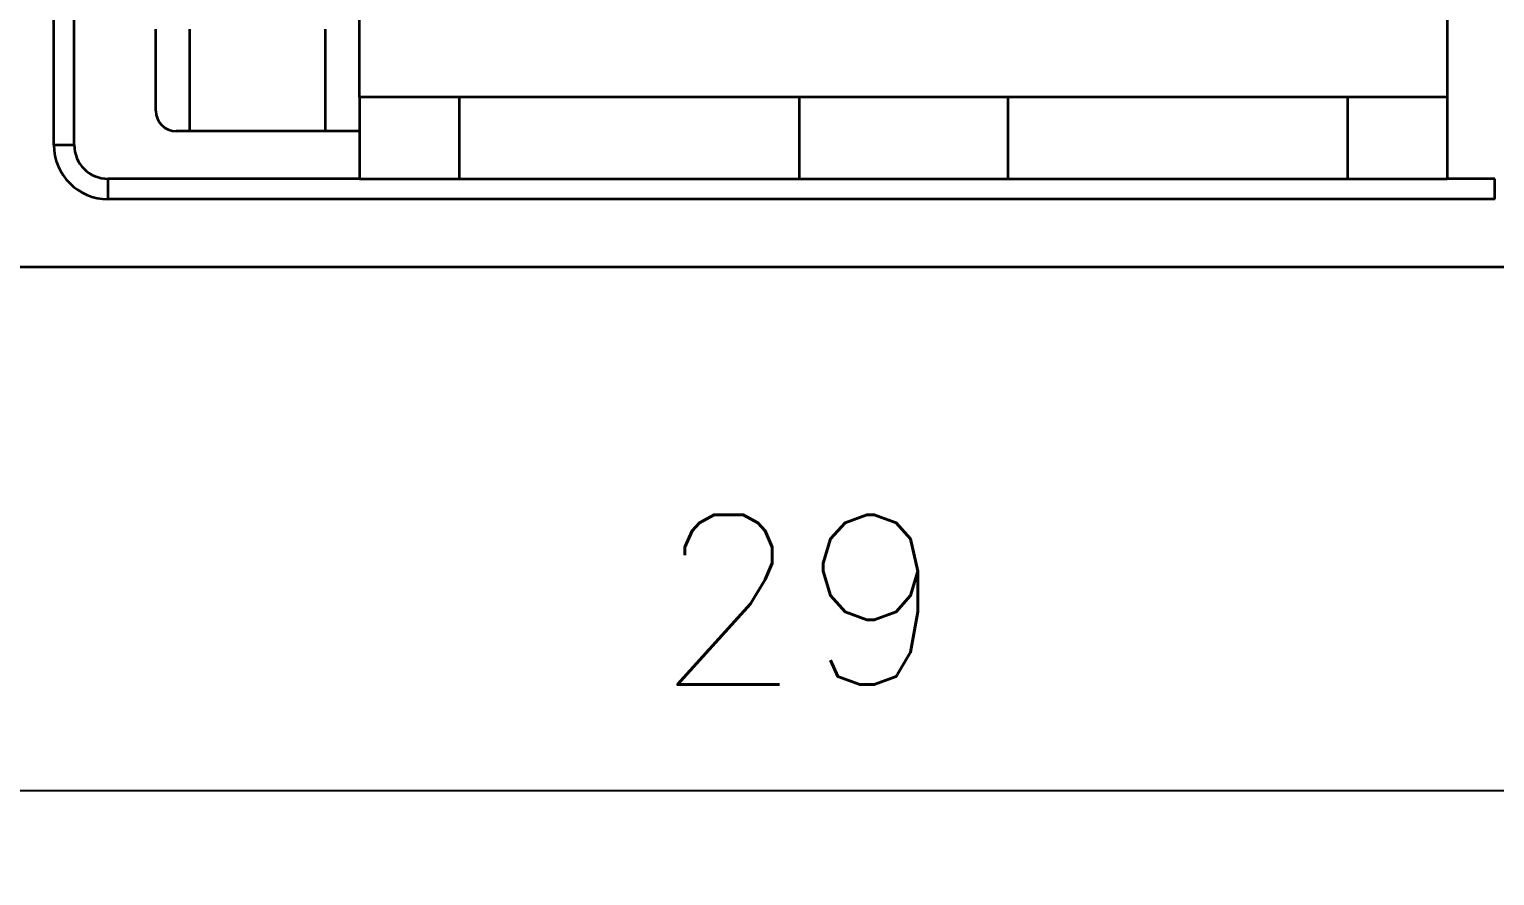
# Model space of a CAD drawing. Header units: millimetres. Extents: x -148 to 148, y -105 to 105.
# Drawn here: x -98.42 to -76.86, y 1.88 to 14.33 of the extents above; entities that cross this region are included whole.
import ezdxf

# ---------------------------------------------------------------- set-up
doc = ezdxf.new("R2010")
doc.units = ezdxf.units.MM
doc.header["$PDSIZE"] = -5
doc.layers.add('尺寸线层', color=3, linetype='Continuous', lineweight=18)
doc.layers.add('粗实线层', color=7, linetype='Continuous', lineweight=35)
doc.styles.get("Standard").update_dxf_attribs({"font": 'txt.shx'})
doc.dimstyles.get("Standard").update_dxf_attribs({"dimtxt": 0.18, "dimasz": 0.18, "dimexe": 0.18, "dimexo": 0.0625, "dimgap": 0.09, "dimtad": 0, "dimtih": 1, "dimtoh": 1, "dimdec": 4, "dimzin": 0, "dimdsep": 46, "dimtxsty": 'Standard', "dimcen": 0.09, "dimdle": 0.36, "dimadec": 0, "dimazin": 0, "dimtfac": 1, "dimtdec": 4, "dimtofl": 0, "dimtmove": 0, "dimatfit": 3, "dimfxl": 1, "dimtolj": 1, "dimarcsym": 0})

# ---------------------------------------------------------------- blocks, each defined once
blk = doc.blocks.new('*X10')
at = {"layer": 'Defpoints', "color": 0, "transparency": 16777216}
for p in [(-101.559, 18.389), (-72.559, 18.442), (-101.559, 3.13)]:
    blk.add_point(p, dxfattribs=at)
at = {"layer": '尺寸线层', "color": 0, "linetype": 'Continuous', "lineweight": -2, "transparency": 16777216}
for p, q in [((-101.559, 17.764), (-101.559, 1.88)), ((-72.559, 17.817), (-72.559, 1.88)), ((-75.059, 3.13), (-99.059, 3.13))]:
    blk.add_line(p, q, dxfattribs=at)
at = {"layer": '尺寸线层', "color": 0, "transparency": 16777216}
for points in [[(-99.059, 3.546), (-99.059, 2.713), (-101.559, 3.13)], [(-75.059, 3.546), (-75.059, 2.713), (-72.559, 3.13)]]:
    blk.add_solid(points, dxfattribs=at)
at = {"layer": '尺寸线层', "color": 0, "transparency": 16777216, "insert": (-87.059, 5.942), "char_height": 2.5, "width": 6.07143, "attachment_point": 5, "bg_fill": 3, "box_fill_scale": 1.1, "bg_fill_color": 256, "bg_fill_true_color": 13158600, "bg_fill_transparency": 0}
blk.add_mtext('\\A1;29', dxfattribs=at)

msp = doc.modelspace()

# ---------------------------------------------------------------- linework, layer by layer
at = {"layer": '粗实线层', "color": 7, "lineweight": 35, "ltscale": 0.385}
for p, q in [((-98.059, 12.634), (-98.059, 28.034)), ((-97.759, 12.634), (-97.759, 28.034))]:
    msp.add_line(p, q, dxfattribs=at)
at = {"layer": '粗实线层', "color": 7, "lineweight": 35, "ltscale": 0.3625}
for p, q in [((-93.559, 13.334), (-93.559, 27.834)), ((-77.559, 27.834), (-77.559, 13.334))]:
    msp.add_line(p, q, dxfattribs=at)
at = {"layer": '粗实线层', "color": 7, "lineweight": 35, "ltscale": 0.36}
msp.add_line((-77.559, 27.534), (-77.559, 13.134), dxfattribs=at)
at = {"layer": '粗实线层', "color": 7, "lineweight": 35, "ltscale": 0.03}
for p, q in [((-96.559, 13.134), (-96.559, 14.334)), ((-93.559, 13.334), (-93.559, 12.134)), ((-92.094, 13.334), (-92.094, 12.134)), ((-87.094, 13.334), (-87.094, 12.134)), ((-84.023, 13.334), (-84.023, 12.134)), ((-79.023, 13.334), (-79.023, 12.134)), ((-77.559, 13.334), (-77.559, 12.134))]:
    msp.add_line(p, q, dxfattribs=at)
at = {"layer": '粗实线层', "color": 7, "lineweight": 35, "ltscale": 0.0375}
for p, q in [((-96.059, 12.834), (-96.059, 14.334)), ((-94.059, 12.834), (-94.059, 14.334))]:
    msp.add_line(p, q, dxfattribs=at)
at = {"layer": '粗实线层', "color": 7, "lineweight": 35, "ltscale": 0.4}
msp.add_line((-77.559, 13.334), (-93.559, 13.334), dxfattribs=at)
at = {"layer": '粗实线层', "color": 7, "lineweight": 35, "ltscale": 0.0675}
msp.add_line((-93.559, 12.834), (-96.259, 12.834), dxfattribs=at)
at = {"layer": '粗实线层', "color": 7, "lineweight": 35, "ltscale": 0.0075}
for p, q in [((-98.059, 12.634), (-97.759, 12.634)), ((-97.259, 11.834), (-97.259, 12.134)), ((-76.859, 11.834), (-76.859, 12.134))]:
    msp.add_line(p, q, dxfattribs=at)
at = {"layer": '粗实线层', "color": 7, "lineweight": 35, "ltscale": 0.0925}
msp.add_line((-93.559, 12.134), (-97.259, 12.134), dxfattribs=at)
at = {"layer": '粗实线层', "color": 7, "lineweight": 35, "ltscale": 0.036612}
for p, q in [((-93.559, 12.134), (-92.094, 12.134)), ((-79.023, 12.134), (-77.559, 12.134))]:
    msp.add_line(p, q, dxfattribs=at)
at = {"layer": '粗实线层', "color": 7, "lineweight": 35, "ltscale": 0.125}
for p, q in [((-92.094, 12.134), (-87.094, 12.134)), ((-84.023, 12.134), (-79.023, 12.134))]:
    msp.add_line(p, q, dxfattribs=at)
at = {"layer": '粗实线层', "color": 7, "lineweight": 35, "ltscale": 0.076777}
msp.add_line((-87.094, 12.134), (-84.023, 12.134), dxfattribs=at)
at = {"layer": '粗实线层', "color": 7, "lineweight": 35, "ltscale": 0.0175}
msp.add_line((-76.859, 12.134), (-77.559, 12.134), dxfattribs=at)
at = {"layer": '粗实线层', "color": 7, "lineweight": 35}
for p, q in [((-76.859, 11.834), (-97.259, 11.834)), ((-71.559, 10.834), (-102.559, 10.834))]:
    msp.add_line(p, q, dxfattribs=at)
for centre, radius in [((-96.259, 13.134), 0.3), ((-97.259, 12.634), 0.8), ((-97.259, 12.634), 0.5)]:
    msp.add_arc(centre, radius, 180, 270, dxfattribs=at)

# ---------------------------------------------------------------- next in the draw order: dimensions: what is measured, and where the dimension line sits
at = {"layer": '尺寸线层', "color": 7}
dim = msp.add_linear_dim(base=(-101.559, 3.13), p1=(-72.559, 18.442), p2=(-101.559, 18.389), dimstyle='Standard', override={"dimtxt": 2.5, "dimasz": 2.5, "dimexe": 1.25, "dimexo": 0.625, "dimgap": 0.625, "dimtad": 1, "dimtih": 0, "dimtoh": 0, "dimdec": 2, "dimzin": 8, "dimdsep": 44, "dimsah": 1, "dimdle": 5, "dimtdec": 2, "dimtofl": 1, "dimtmove": 2, "dimatfit": 0, "dimtfill": 1}, dxfattribs=at)
dim.commit()
dim.dimension.update_dxf_attribs({"geometry": '*X10', "text_midpoint": (-87.059, 5.942), "dimtype": 160})

doc.saveas('drawing.dxf')
